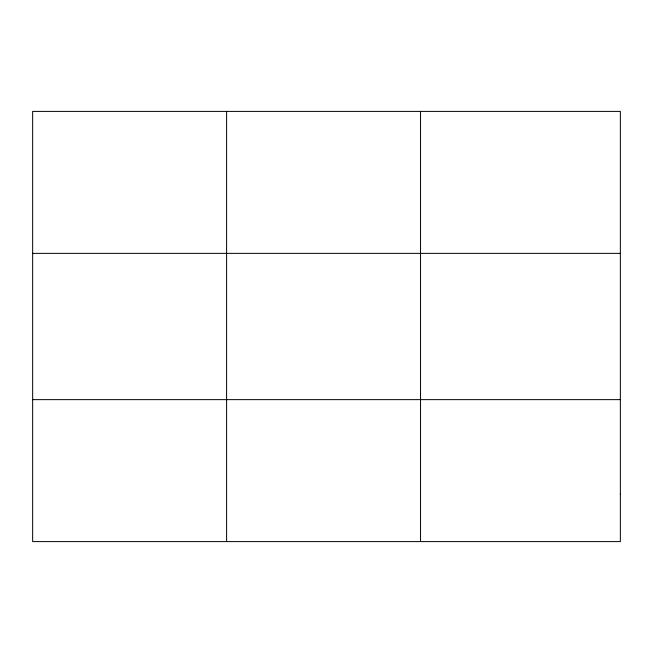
<?xml version="1.0" encoding="UTF-8"?>
<svg xmlns="http://www.w3.org/2000/svg" width="653" height="653" viewBox="0 0 653 653"><rect width="100%" height="100%" fill="white"/><g stroke="black" fill="none" stroke-linecap="round" stroke-linejoin="round"><path stroke-width="0.98" d="M226.591 541.598L226.591 111.402M420.532 541.598L420.532 111.402M32.65 253.364L620.35 253.364M32.65 399.636L620.35 399.636M620.35 494.28L620.35 541.598L32.65 541.598L32.65 111.402L620.35 111.402L620.35 494.28"/></g></svg>
